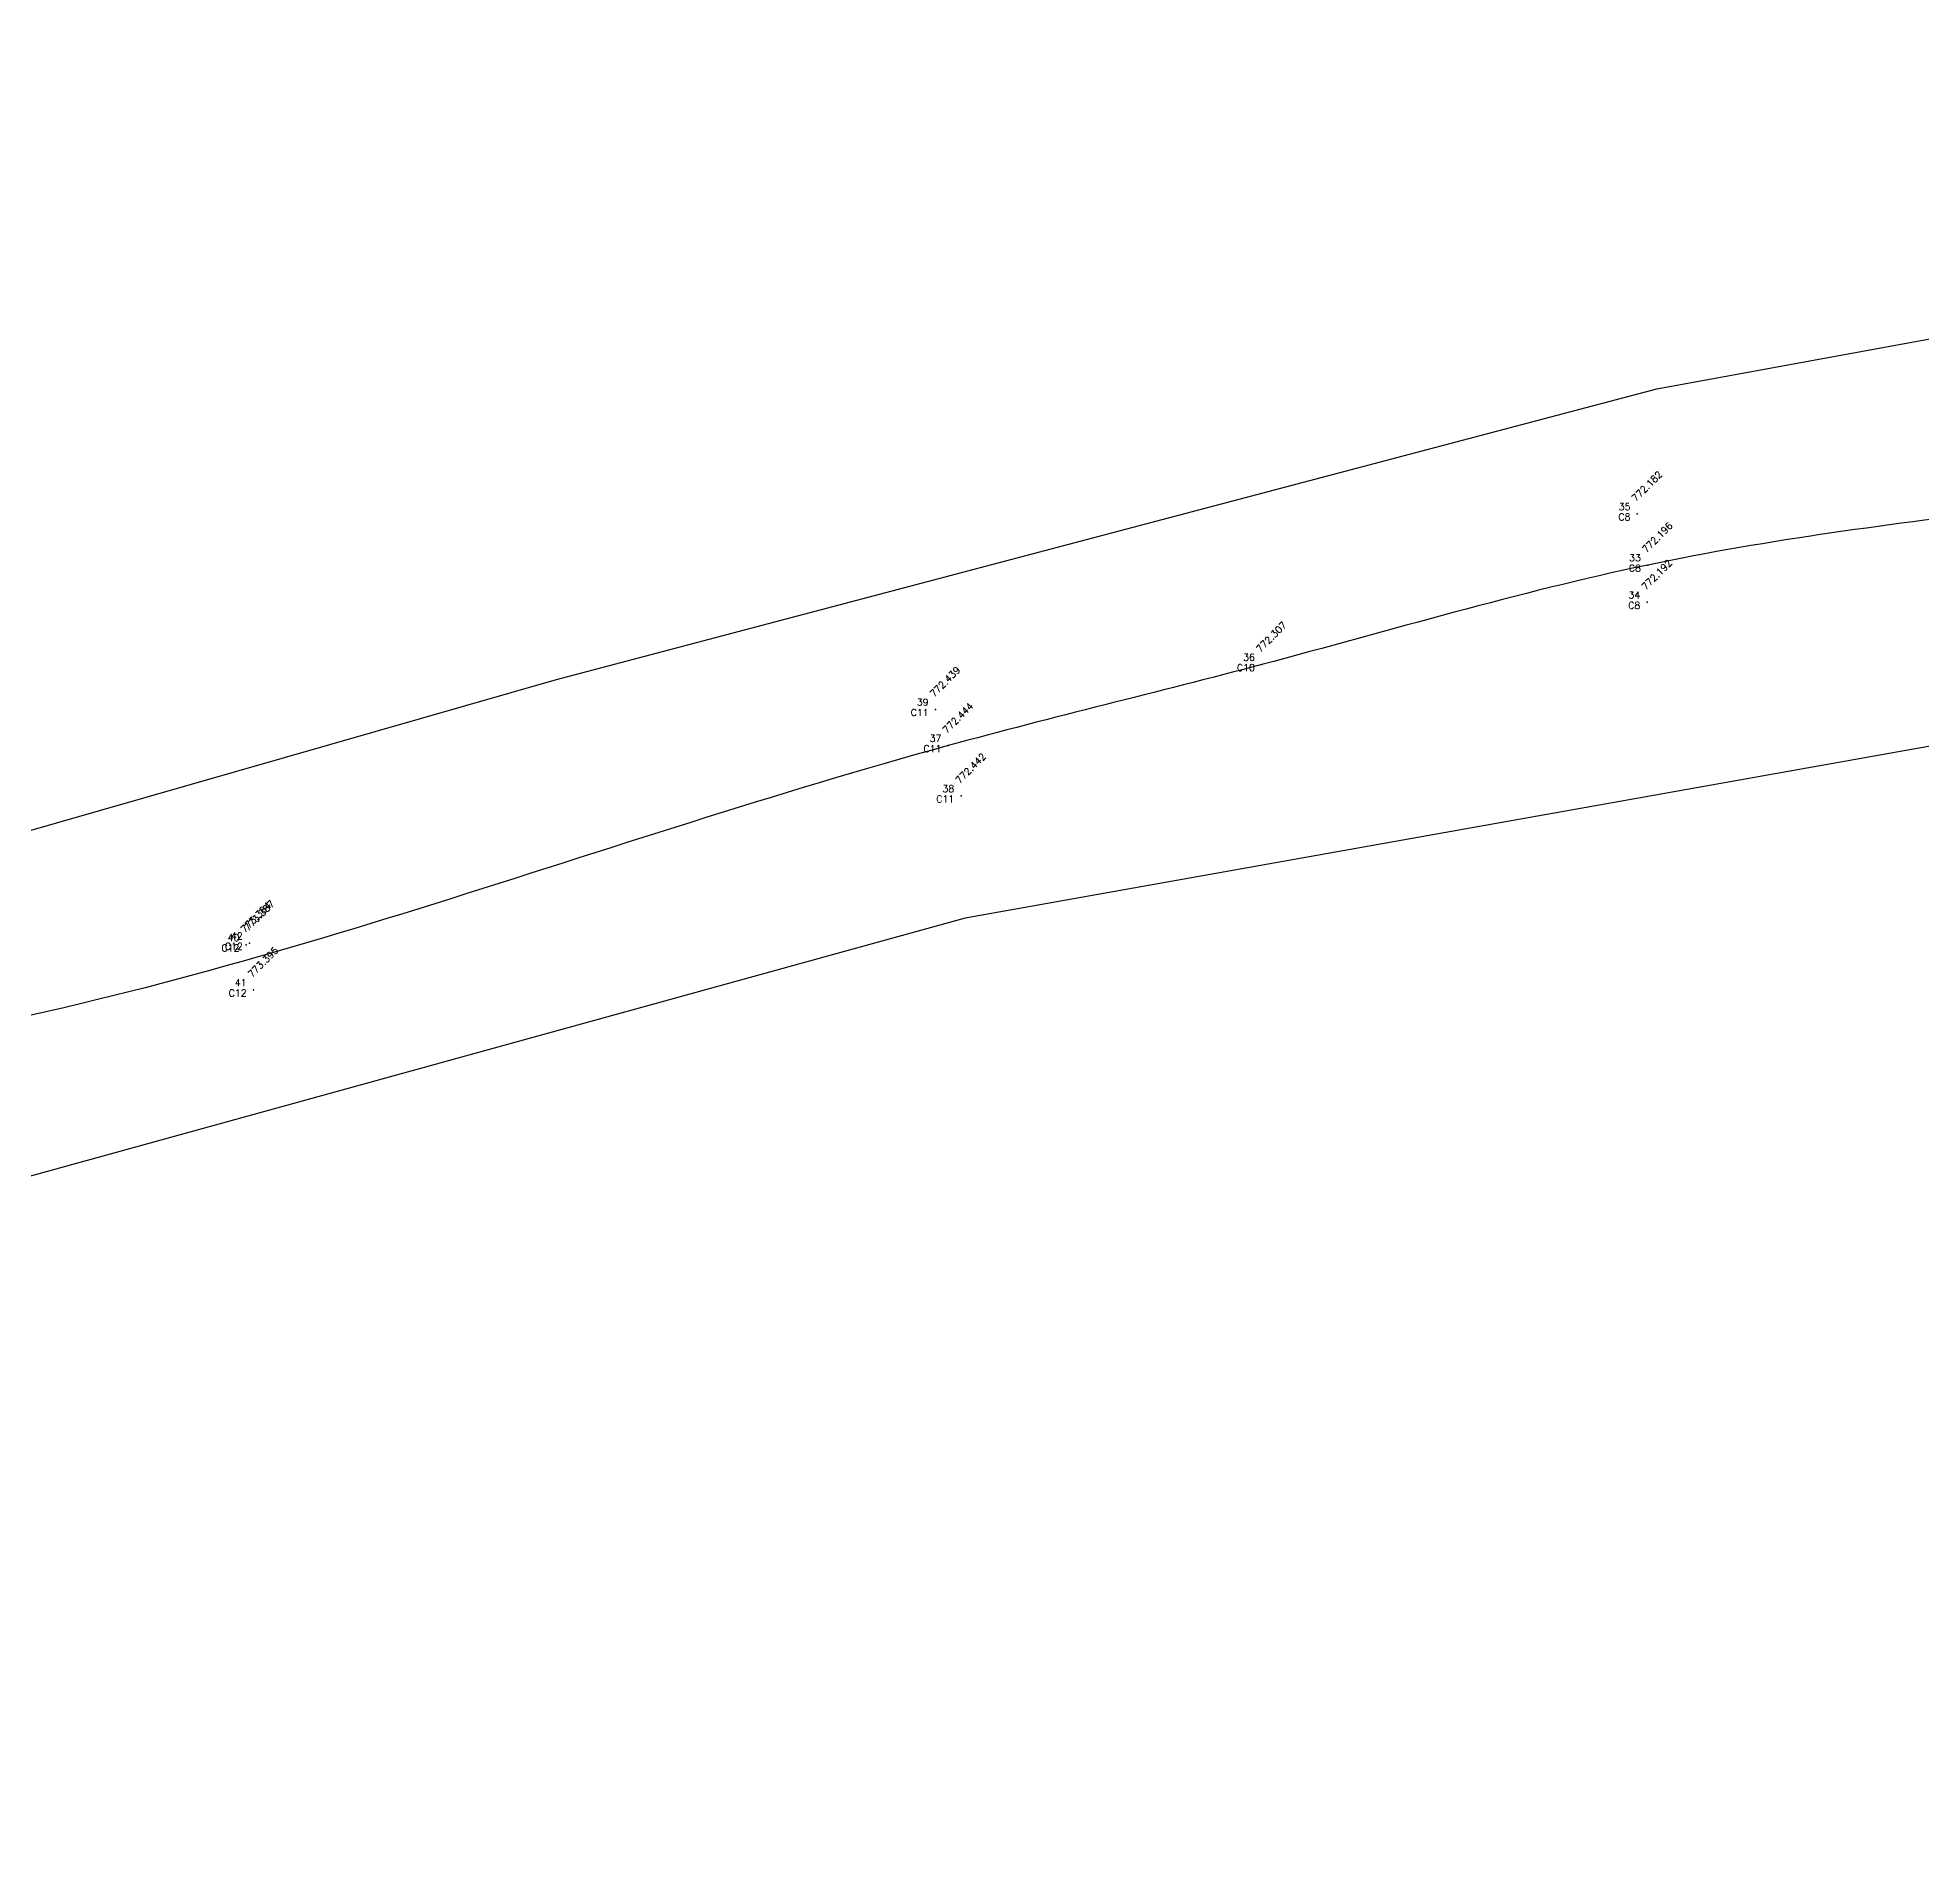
# Model space of a CAD drawing. Header units: millimetres. Extents: x 2757 to 35141, y 547 to 28513.
# Drawn here: x 3873.2 to 4239.6, y 1817.7 to 2171.5 of the extents above; entities that cross this region are included whole.
import ezdxf
from ezdxf.enums import TextEntityAlignment as Align

# ---------------------------------------------------------------- set-up
doc = ezdxf.new("R2010")
doc.units = ezdxf.units.MM
for name, color, linetype in [('Boundary', 6, 'Continuous'), ('Points', 7, 'Continuous'), ('Points-ELV', 6, 'Continuous'), ('Points-NUM', 4, 'Continuous'), ('Points-TXT', 3, 'Continuous')]:
    doc.layers.add(name, color=color, linetype=linetype)
doc.styles.add('romans', font='romans.shx')

# ---------------------------------------------------------------- blocks, each defined once
blk = doc.blocks.new('POINTS')
at = {"layer": 'Points'}
blk.add_line((0, 0), (0, 0), dxfattribs=at)
blk.add_point((0, 0), dxfattribs=at)
at = {"layer": 'Points-ELV', "style": 'romans'}
blk.add_attdef('ELEV', text='', height=1, rotation=45, dxfattribs=at).set_placement((0, 0), align=Align.BOTTOM_LEFT)
at = {"layer": 'Points-NUM', "style": 'romans'}
blk.add_attdef('PTNUM', text='', height=1, dxfattribs=at).set_placement((0, 0), align=Align.BOTTOM_RIGHT)
at = {"layer": 'Points-TXT', "style": 'romans'}
blk.add_attdef('DESC', text='', height=1, dxfattribs=at).set_placement((0, 0), align=Align.BOTTOM_RIGHT)

msp = doc.modelspace()

# ---------------------------------------------------------------- linework, layer by layer
msp.add_spline([(4966.47153, 2026.88295, 4178.77906), (4864.90816, 2053.93016, 4111.80064), (4740.98663, 2092.85027, 4111.96594), (4661.51475, 2110.97992, 4105.45526), (4580.62983, 2129.41352, 4105.95116), (4422.6832, 2101.46718, 4109.82771), (4335.36757, 2088.76043, 4114.04552), (4258.08192, 2079.96221, 4116.58901), (4186.23516, 2069.04176, 4117.54348), (4111.17838, 2049.69635, 4118.13536), (4050.22541, 2033.95021, 4118.86588), (3849.49279, 1977.04975, 4126.21905), (3798.99104, 1967.89961, 4126.51233), (3684.92884, 1926.2014, 4129.10913), (3616.84132, 1907.18126, 4129.83432)], degree=3)
at = {"layer": 'Boundary'}
msp.add_polyline3d([(3394.59451, 1895.22687, 0), (3533.09326, 1919.04458, 0), (3726.25291, 1975.80556, 0), (3974.02179, 2046.80928, 0), (4188.03252, 2103.27229, 0), (4376.41949, 2137.76439, 0), (4598.60109, 2171.53792, 0), (4802.29259, 2122.67055, 0), (4989.96054, 2055.1235, 0), (5002.18412, 2035.00311, 0), (4986.36536, 2005.5411, 0), (4953.28978, 1992.60656, 0), (4860.53436, 2012.72696, 0), (4659.20477, 2068.77663, 0), (4570.76354, 2088.17844, 0), (4421.20442, 2065.90229, 0), (4053.50058, 2000.41063, 0), (3852.89001, 1945.07954, 0), (3539.05616, 1853.61755, 0), (3376.55441, 1817.68827, 0)], dxfattribs=at)

# ---------------------------------------------------------------- block references
at = {"layer": 'Points', "linetype": 'Continuous'}
ref = msp.add_blockref('POINTS', (4184.20357, 2078.99708, 4117.46883), dxfattribs=dict(at, xscale=5.332251757533057, yscale=5.332251757533057, zscale=5.332251757533057))
ref.add_attrib('PTNUM', '35', dxfattribs={"layer": 'Points-NUM', "height": 1.333063, "style": 'romans'}).set_placement((4182.87051, 2079.33034, 4117.46883), align=Align.BOTTOM_RIGHT)
ref.add_attrib('DESC', 'C8', dxfattribs={"layer": 'Points-TXT', "height": 1.333063, "style": 'romans'}).set_placement((4182.87051, 2077.33075, 4117.46883), align=Align.BOTTOM_RIGHT)
ref.add_attrib('ELEV', '772.182', dxfattribs={"layer": 'Points-ELV', "height": 1.333063, "rotation": 45, "style": 'romans'}).set_placement((4184.20357, 2080.99667, 4117.46883), align=Align.BOTTOM_LEFT)
ref = msp.add_blockref('POINTS', (4186.23516, 2069.04176, 4117.54348), dxfattribs=dict(at, xscale=5.332251757533057, yscale=5.332251757533057, zscale=5.332251757533057))
ref.add_attrib('PTNUM', '33', dxfattribs={"layer": 'Points-NUM', "height": 1.333063, "style": 'romans'}).set_placement((4184.90209, 2069.37503, 4117.54348), align=Align.BOTTOM_RIGHT)
ref.add_attrib('DESC', 'C8', dxfattribs={"layer": 'Points-TXT', "height": 1.333063, "style": 'romans'}).set_placement((4184.90209, 2067.37543, 4117.54348), align=Align.BOTTOM_RIGHT)
ref.add_attrib('ELEV', '772.196', dxfattribs={"layer": 'Points-ELV', "height": 1.333063, "rotation": 45, "style": 'romans'}).set_placement((4186.23516, 2071.04136, 4117.54348), align=Align.BOTTOM_LEFT)
ref = msp.add_blockref('POINTS', (4186.11785, 2061.80056, 4117.52215), dxfattribs=dict(at, xscale=5.332251757533057, yscale=5.332251757533057, zscale=5.332251757533057))
ref.add_attrib('PTNUM', '34', dxfattribs={"layer": 'Points-NUM', "height": 1.333063, "style": 'romans'}).set_placement((4184.78478, 2062.13383, 4117.52215), align=Align.BOTTOM_RIGHT)
ref.add_attrib('DESC', 'C8', dxfattribs={"layer": 'Points-TXT', "height": 1.333063, "style": 'romans'}).set_placement((4184.78478, 2060.13423, 4117.52215), align=Align.BOTTOM_RIGHT)
ref.add_attrib('ELEV', '772.192', dxfattribs={"layer": 'Points-ELV', "height": 1.333063, "rotation": 45, "style": 'romans'}).set_placement((4186.11785, 2063.80016, 4117.52215), align=Align.BOTTOM_LEFT)
ref = msp.add_blockref('POINTS', (4111.17838, 2049.69635, 4118.13536), dxfattribs=dict(at, xscale=5.332251757533057, yscale=5.332251757533057, zscale=5.332251757533057))
ref.add_attrib('PTNUM', '36', dxfattribs={"layer": 'Points-NUM', "height": 1.333063, "style": 'romans'}).set_placement((4109.84532, 2050.02962, 4118.13536), align=Align.BOTTOM_RIGHT)
ref.add_attrib('DESC', 'C10', dxfattribs={"layer": 'Points-TXT', "height": 1.333063, "style": 'romans'}).set_placement((4109.84532, 2048.03002, 4118.13536), align=Align.BOTTOM_RIGHT)
ref.add_attrib('ELEV', '772.307', dxfattribs={"layer": 'Points-ELV', "height": 1.333063, "rotation": 45, "style": 'romans'}).set_placement((4111.17838, 2051.69595, 4118.13536), align=Align.BOTTOM_LEFT)
ref = msp.add_blockref('POINTS', (4047.73525, 2040.98878, 4118.83922), dxfattribs=dict(at, xscale=5.332251757533057, yscale=5.332251757533057, zscale=5.332251757533057))
ref.add_attrib('PTNUM', '39', dxfattribs={"layer": 'Points-NUM', "height": 1.333063, "style": 'romans'}).set_placement((4046.40219, 2041.32205, 4118.83922), align=Align.BOTTOM_RIGHT)
ref.add_attrib('DESC', 'C11', dxfattribs={"layer": 'Points-TXT', "height": 1.333063, "style": 'romans'}).set_placement((4046.40219, 2039.32246, 4118.83922), align=Align.BOTTOM_RIGHT)
ref.add_attrib('ELEV', '772.439', dxfattribs={"layer": 'Points-ELV', "height": 1.333063, "rotation": 45, "style": 'romans'}).set_placement((4047.73525, 2042.98838, 4118.83922), align=Align.BOTTOM_LEFT)
ref = msp.add_blockref('POINTS', (4050.22541, 2033.95021, 4118.86588), dxfattribs=dict(at, xscale=5.332251757533057, yscale=5.332251757533057, zscale=5.332251757533057))
ref.add_attrib('PTNUM', '37', dxfattribs={"layer": 'Points-NUM', "height": 1.333063, "style": 'romans'}).set_placement((4048.89235, 2034.28348, 4118.86588), align=Align.BOTTOM_RIGHT)
ref.add_attrib('DESC', 'C11', dxfattribs={"layer": 'Points-TXT', "height": 1.333063, "style": 'romans'}).set_placement((4048.89235, 2032.28388, 4118.86588), align=Align.BOTTOM_RIGHT)
ref.add_attrib('ELEV', '772.444', dxfattribs={"layer": 'Points-ELV', "height": 1.333063, "rotation": 45, "style": 'romans'}).set_placement((4050.22541, 2035.94981, 4118.86588), align=Align.BOTTOM_LEFT)
ref = msp.add_blockref('POINTS', (4052.71024, 2024.17086, 4118.85521), dxfattribs=dict(at, xscale=5.332251757533057, yscale=5.332251757533057, zscale=5.332251757533057))
ref.add_attrib('PTNUM', '38', dxfattribs={"layer": 'Points-NUM', "height": 1.333063, "style": 'romans'}).set_placement((4051.37718, 2024.50413, 4118.85521), align=Align.BOTTOM_RIGHT)
ref.add_attrib('DESC', 'C11', dxfattribs={"layer": 'Points-TXT', "height": 1.333063, "style": 'romans'}).set_placement((4051.37718, 2022.50453, 4118.85521), align=Align.BOTTOM_RIGHT)
ref.add_attrib('ELEV', '772.442', dxfattribs={"layer": 'Points-ELV', "height": 1.333063, "rotation": 45, "style": 'romans'}).set_placement((4052.71024, 2026.17046, 4118.85521), align=Align.BOTTOM_LEFT)
ref = msp.add_blockref('POINTS', (3913.71977, 1995.20607, 4123.87819), dxfattribs=dict(at, xscale=5.332251757533057, yscale=5.332251757533057, zscale=5.332251757533057))
ref.add_attrib('PTNUM', '40', dxfattribs={"layer": 'Points-NUM', "height": 1.333063, "style": 'romans'}).set_placement((3912.3867, 1995.53934, 4123.87819), align=Align.BOTTOM_RIGHT)
ref.add_attrib('DESC', 'C12', dxfattribs={"layer": 'Points-TXT', "height": 1.333063, "style": 'romans'}).set_placement((3912.3867, 1993.53974, 4123.87819), align=Align.BOTTOM_RIGHT)
ref.add_attrib('ELEV', '773.384', dxfattribs={"layer": 'Points-ELV', "height": 1.333063, "rotation": 45, "style": 'romans'}).set_placement((3913.71977, 1997.20567, 4123.87819), align=Align.BOTTOM_LEFT)
ref = msp.add_blockref('POINTS', (3914.38096, 1995.53667, 4123.89419), dxfattribs=dict(at, xscale=5.332251757533057, yscale=5.332251757533057, zscale=5.332251757533057))
ref.add_attrib('PTNUM', '42', dxfattribs={"layer": 'Points-NUM', "height": 1.333063, "style": 'romans'}).set_placement((3913.0479, 1995.86994, 4123.89419), align=Align.BOTTOM_RIGHT)
ref.add_attrib('DESC', 'C12', dxfattribs={"layer": 'Points-TXT', "height": 1.333063, "style": 'romans'}).set_placement((3913.0479, 1993.87034, 4123.89419), align=Align.BOTTOM_RIGHT)
ref.add_attrib('ELEV', '773.387', dxfattribs={"layer": 'Points-ELV', "height": 1.333063, "rotation": 45, "style": 'romans'}).set_placement((3914.38096, 1997.53627, 4123.89419), align=Align.BOTTOM_LEFT)
ref = msp.add_blockref('POINTS', (3915.12215, 1986.47718, 4123.93685), dxfattribs=dict(at, xscale=5.332251757533057, yscale=5.332251757533057, zscale=5.332251757533057))
ref.add_attrib('PTNUM', '41', dxfattribs={"layer": 'Points-NUM', "height": 1.333063, "style": 'romans'}).set_placement((3913.78908, 1986.81044, 4123.93685), align=Align.BOTTOM_RIGHT)
ref.add_attrib('DESC', 'C12', dxfattribs={"layer": 'Points-TXT', "height": 1.333063, "style": 'romans'}).set_placement((3913.78908, 1984.81085, 4123.93685), align=Align.BOTTOM_RIGHT)
ref.add_attrib('ELEV', '773.395', dxfattribs={"layer": 'Points-ELV', "height": 1.333063, "rotation": 45, "style": 'romans'}).set_placement((3915.12215, 1988.47677, 4123.93685), align=Align.BOTTOM_LEFT)

doc.saveas('drawing.dxf')
